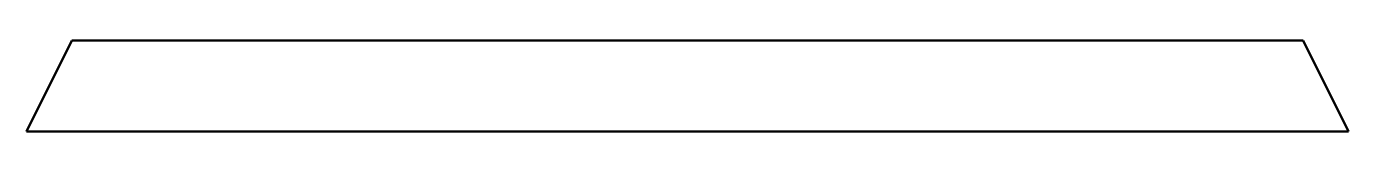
# Model space of a CAD drawing. Header units: millimetres. Extents: x 0 to 1451, y 0 to 100.
import ezdxf

# ---------------------------------------------------------------- set-up
doc = ezdxf.new("R2010")
doc.units = ezdxf.units.MM
doc.layers.add('IV_OUTER_PROFILE', color=7, linetype='Continuous', lineweight=50)

msp = doc.modelspace()

# ---------------------------------------------------------------- linework, layer by layer
at = {"layer": 'IV_OUTER_PROFILE'}
for p, q in [((0, 0), (49.9, 100)), ((49.9, 100), (1400.9, 100)), ((1400.9, 100), (1450.7, 0)), ((1450.7, 0), (0, 0))]:
    msp.add_line(p, q, dxfattribs=at)

doc.saveas('drawing.dxf')
